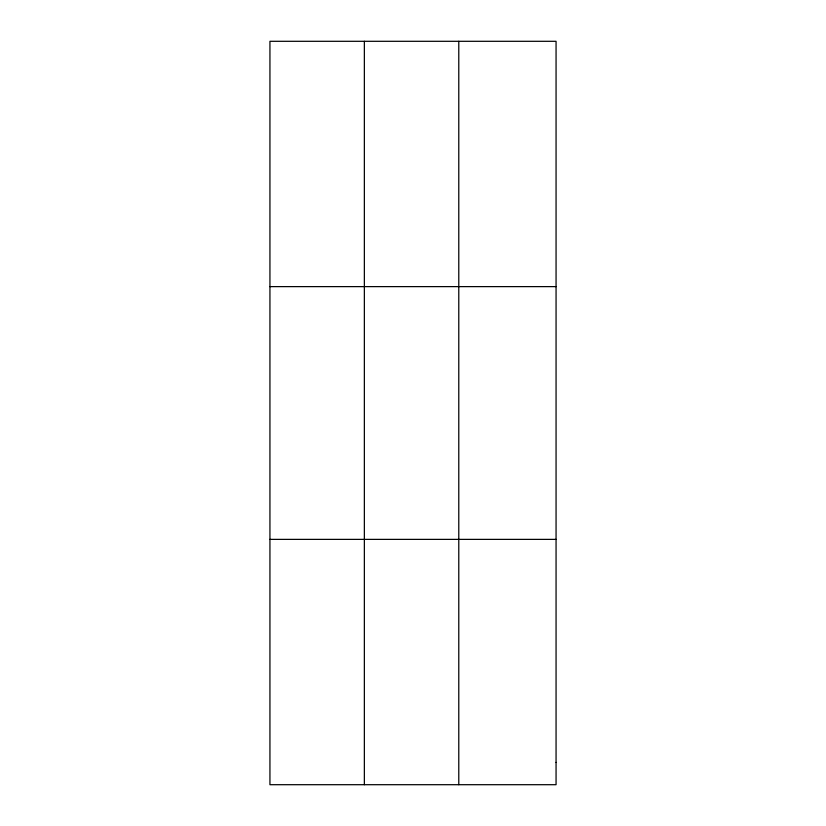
<?xml version="1.0" encoding="UTF-8"?>
<svg xmlns="http://www.w3.org/2000/svg" width="826" height="826" viewBox="0 0 826 826"><rect width="100%" height="100%" fill="white"/><g stroke="black" fill="none" stroke-linecap="round" stroke-linejoin="round"><path stroke-width="1.24" d="M364.359 41.3L364.359 784.7M458.781 41.3L458.781 784.7M269.937 286.622L556.063 286.622M269.937 539.378L556.063 539.378M556.063 762.398L556.063 784.7L269.937 784.7L269.937 41.3L556.063 41.3L556.063 762.398"/></g></svg>
